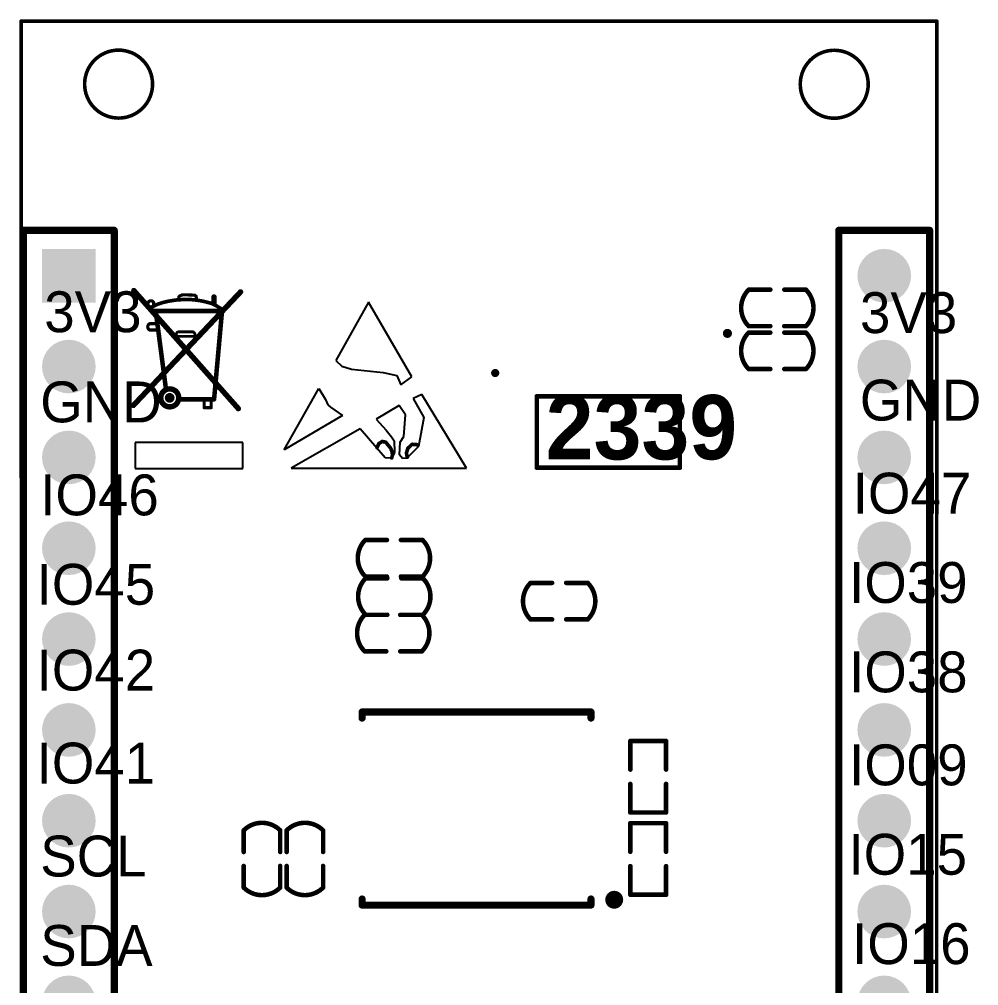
# Model space of a CAD drawing. Header units: millimetres. Extents: x -0.4 to 26.4, y -2.4 to 51.3.
# Drawn here: x -0.44 to 26.38, y 24.26 to 51.29 of the extents above; entities that cross this region are included whole.
import ezdxf

# ---------------------------------------------------------------- set-up
doc = ezdxf.new("R2010")
doc.units = ezdxf.units.MM
for name, color, linetype in [('KeepOutLayer', 6, 'Continuous'), ('MultiLayer', 9, 'Continuous'), ('PadHoleLayer', 156, 'Continuous'), ('TopOverlay', 2, 'Continuous')]:
    doc.layers.add(name, color=color, linetype=linetype)
doc.styles.add('DISPLAY FREE TFB', font='', dxfattribs={"height": 0.2})
doc.styles.add('阿里巴巴普惠体', font='', dxfattribs={"height": 0.2})
doc.styles.get('DISPLAY FREE TFB').set_extended_font_data('DISPLAY FREE TFB', bold=True)
doc.styles.get('阿里巴巴普惠体').set_extended_font_data('阿里巴巴普惠体')

# ---------------------------------------------------------------- blocks, each defined once
blk = doc.blocks.new('C0402_40')
at = {"layer": 'TopOverlay', "const_width": 0.127}
for points in [[(-0.31, -0.51, -0.414214), (-0.31, 0.51)], [(1.29, 0.51, -0.414214), (1.29, -0.51)]]:
    blk.add_lwpolyline(points, format="xyb", dxfattribs=at)
for points in [[(0.294, 0.51), (-0.31, 0.51)], [(1.29, 0.51), (0.686, 0.51)], [(0.294, -0.51), (-0.31, -0.51)], [(1.29, -0.51), (0.686, -0.51)]]:
    blk.add_lwpolyline(points, dxfattribs=at)
at = {"layer": 'TopOverlay', "const_width": 0.0635}
for points in [[(-0.342, 0.51, 1), (-0.278, 0.51, 1)], [(-0.342, 0.51, 1), (-0.278, 0.51, 1)], [(0.262, 0.51, 1), (0.326, 0.51, 1)], [(0.654, 0.51, 1), (0.718, 0.51, 1)], [(1.258, 0.51, 1), (1.322, 0.51, 1)], [(1.258, 0.51, 1), (1.322, 0.51, 1)], [(-0.342, -0.51, 1), (-0.278, -0.51, 1)], [(-0.342, -0.51, 1), (-0.278, -0.51, 1)], [(0.262, -0.51, 1), (0.326, -0.51, 1)], [(0.654, -0.51, 1), (0.718, -0.51, 1)], [(1.258, -0.51, 1), (1.322, -0.51, 1)], [(1.258, -0.51, 1), (1.322, -0.51, 1)]]:
    blk.add_lwpolyline(points, format="xyb", close=True, dxfattribs=at)
blk = doc.blocks.new('C0402_41')
at = {"layer": 'TopOverlay', "const_width": 0.127}
for points in [[(-0.31, -0.51, -0.414214), (-0.31, 0.51)], [(1.29, 0.51, -0.414214), (1.29, -0.51)]]:
    blk.add_lwpolyline(points, format="xyb", dxfattribs=at)
for points in [[(0.294, 0.51), (-0.31, 0.51)], [(1.29, 0.51), (0.686, 0.51)], [(0.294, -0.51), (-0.31, -0.51)], [(1.29, -0.51), (0.686, -0.51)]]:
    blk.add_lwpolyline(points, dxfattribs=at)
at = {"layer": 'TopOverlay', "const_width": 0.0635}
for points in [[(-0.342, 0.51, 1), (-0.278, 0.51, 1)], [(-0.342, 0.51, 1), (-0.278, 0.51, 1)], [(0.262, 0.51, 1), (0.326, 0.51, 1)], [(0.654, 0.51, 1), (0.718, 0.51, 1)], [(1.258, 0.51, 1), (1.322, 0.51, 1)], [(1.258, 0.51, 1), (1.322, 0.51, 1)], [(-0.342, -0.51, 1), (-0.278, -0.51, 1)], [(-0.342, -0.51, 1), (-0.278, -0.51, 1)], [(0.262, -0.51, 1), (0.326, -0.51, 1)], [(0.654, -0.51, 1), (0.718, -0.51, 1)], [(1.258, -0.51, 1), (1.322, -0.51, 1)], [(1.258, -0.51, 1), (1.322, -0.51, 1)]]:
    blk.add_lwpolyline(points, format="xyb", close=True, dxfattribs=at)
blk = doc.blocks.new('C0402_42')
at = {"layer": 'TopOverlay', "const_width": 0.127}
for points in [[(-0.31, -0.51, -0.414214), (-0.31, 0.51)], [(1.29, 0.51, -0.414214), (1.29, -0.51)]]:
    blk.add_lwpolyline(points, format="xyb", dxfattribs=at)
for points in [[(0.294, 0.51), (-0.31, 0.51)], [(1.29, 0.51), (0.686, 0.51)], [(0.294, -0.51), (-0.31, -0.51)], [(1.29, -0.51), (0.686, -0.51)]]:
    blk.add_lwpolyline(points, dxfattribs=at)
at = {"layer": 'TopOverlay', "const_width": 0.0635}
for points in [[(-0.342, 0.51, 1), (-0.278, 0.51, 1)], [(-0.342, 0.51, 1), (-0.278, 0.51, 1)], [(0.262, 0.51, 1), (0.326, 0.51, 1)], [(0.654, 0.51, 1), (0.718, 0.51, 1)], [(1.258, 0.51, 1), (1.322, 0.51, 1)], [(1.258, 0.51, 1), (1.322, 0.51, 1)], [(-0.342, -0.51, 1), (-0.278, -0.51, 1)], [(-0.342, -0.51, 1), (-0.278, -0.51, 1)], [(0.262, -0.51, 1), (0.326, -0.51, 1)], [(0.654, -0.51, 1), (0.718, -0.51, 1)], [(1.258, -0.51, 1), (1.322, -0.51, 1)], [(1.258, -0.51, 1), (1.322, -0.51, 1)]]:
    blk.add_lwpolyline(points, format="xyb", close=True, dxfattribs=at)
blk = doc.blocks.new('C0402_47')
at = {"layer": 'TopOverlay', "const_width": 0.127}
for points in [[(-0.31, -0.51, -0.414214), (-0.31, 0.51)], [(1.29, 0.51, -0.414214), (1.29, -0.51)]]:
    blk.add_lwpolyline(points, format="xyb", dxfattribs=at)
for points in [[(0.294, 0.51), (-0.31, 0.51)], [(1.29, 0.51), (0.686, 0.51)], [(0.294, -0.51), (-0.31, -0.51)], [(1.29, -0.51), (0.686, -0.51)]]:
    blk.add_lwpolyline(points, dxfattribs=at)
at = {"layer": 'TopOverlay', "const_width": 0.0635}
for points in [[(-0.342, 0.51, 1), (-0.278, 0.51, 1)], [(-0.342, 0.51, 1), (-0.278, 0.51, 1)], [(0.262, 0.51, 1), (0.326, 0.51, 1)], [(0.654, 0.51, 1), (0.718, 0.51, 1)], [(1.258, 0.51, 1), (1.322, 0.51, 1)], [(1.258, 0.51, 1), (1.322, 0.51, 1)], [(-0.342, -0.51, 1), (-0.278, -0.51, 1)], [(-0.342, -0.51, 1), (-0.278, -0.51, 1)], [(0.262, -0.51, 1), (0.326, -0.51, 1)], [(0.654, -0.51, 1), (0.718, -0.51, 1)], [(1.258, -0.51, 1), (1.322, -0.51, 1)], [(1.258, -0.51, 1), (1.322, -0.51, 1)]]:
    blk.add_lwpolyline(points, format="xyb", close=True, dxfattribs=at)
blk = doc.blocks.new('C0402_48')
at = {"layer": 'TopOverlay', "const_width": 0.127}
for points in [[(-0.31, -0.51, -0.414214), (-0.31, 0.51)], [(1.29, 0.51, -0.414214), (1.29, -0.51)]]:
    blk.add_lwpolyline(points, format="xyb", dxfattribs=at)
for points in [[(0.294, 0.51), (-0.31, 0.51)], [(1.29, 0.51), (0.686, 0.51)], [(0.294, -0.51), (-0.31, -0.51)], [(1.29, -0.51), (0.686, -0.51)]]:
    blk.add_lwpolyline(points, dxfattribs=at)
at = {"layer": 'TopOverlay', "const_width": 0.0635}
for points in [[(-0.342, 0.51, 1), (-0.278, 0.51, 1)], [(-0.342, 0.51, 1), (-0.278, 0.51, 1)], [(0.262, 0.51, 1), (0.326, 0.51, 1)], [(0.654, 0.51, 1), (0.718, 0.51, 1)], [(1.258, 0.51, 1), (1.322, 0.51, 1)], [(1.258, 0.51, 1), (1.322, 0.51, 1)], [(-0.342, -0.51, 1), (-0.278, -0.51, 1)], [(-0.342, -0.51, 1), (-0.278, -0.51, 1)], [(0.262, -0.51, 1), (0.326, -0.51, 1)], [(0.654, -0.51, 1), (0.718, -0.51, 1)], [(1.258, -0.51, 1), (1.322, -0.51, 1)], [(1.258, -0.51, 1), (1.322, -0.51, 1)]]:
    blk.add_lwpolyline(points, format="xyb", close=True, dxfattribs=at)
blk = doc.blocks.new('HDR1X12_77')
at = {"layer": 'MultiLayer'}
blk.add_hatch(color=9, dxfattribs=at).paths.add_polyline_path([(-0.75, 0.75), (0.75, 0.75), (0.75, -0.75), (-0.75, -0.75)])
h = blk.add_hatch(color=9, dxfattribs=at)
edge = h.paths.add_edge_path()
edge.add_arc((2.54, 0), 0.75, 0, 360)
h = blk.add_hatch(color=9, dxfattribs=at)
edge = h.paths.add_edge_path()
edge.add_arc((5.08, 0), 0.75, 0, 360)
h = blk.add_hatch(color=9, dxfattribs=at)
edge = h.paths.add_edge_path()
edge.add_arc((7.62, 0), 0.75, 0, 360)
h = blk.add_hatch(color=9, dxfattribs=at)
edge = h.paths.add_edge_path()
edge.add_arc((10.16, 0), 0.75, 0, 360)
h = blk.add_hatch(color=9, dxfattribs=at)
edge = h.paths.add_edge_path()
edge.add_arc((12.7, 0), 0.75, 0, 360)
h = blk.add_hatch(color=9, dxfattribs=at)
edge = h.paths.add_edge_path()
edge.add_arc((15.24, 0), 0.75, 0, 360)
h = blk.add_hatch(color=9, dxfattribs=at)
edge = h.paths.add_edge_path()
edge.add_arc((17.78, 0), 0.75, 0, 360)
h = blk.add_hatch(color=9, dxfattribs=at)
edge = h.paths.add_edge_path()
edge.add_arc((20.32, 0), 0.75, 0, 360)
h = blk.add_hatch(color=9, dxfattribs=at)
edge = h.paths.add_edge_path()
edge.add_arc((22.86, 0), 0.75, 0, 360)
h = blk.add_hatch(color=9, dxfattribs=at)
edge = h.paths.add_edge_path()
edge.add_arc((25.4, 0), 0.75, 0, 360)
h = blk.add_hatch(color=9, dxfattribs=at)
edge = h.paths.add_edge_path()
edge.add_arc((27.94, 0), 0.75, 0, 360)
at = {"layer": 'PadHoleLayer'}
h = blk.add_hatch(color=156, dxfattribs=at)
edge = h.paths.add_edge_path()
edge.add_arc((0, 0), 0.45, 0, 360)
h = blk.add_hatch(color=156, dxfattribs=at)
edge = h.paths.add_edge_path()
edge.add_arc((2.54, 0), 0.45, 0, 360)
h = blk.add_hatch(color=156, dxfattribs=at)
edge = h.paths.add_edge_path()
edge.add_arc((5.08, 0), 0.45, 0, 360)
h = blk.add_hatch(color=156, dxfattribs=at)
edge = h.paths.add_edge_path()
edge.add_arc((7.62, 0), 0.45, 0, 360)
h = blk.add_hatch(color=156, dxfattribs=at)
edge = h.paths.add_edge_path()
edge.add_arc((10.16, 0), 0.45, 0, 360)
h = blk.add_hatch(color=156, dxfattribs=at)
edge = h.paths.add_edge_path()
edge.add_arc((12.7, 0), 0.45, 0, 360)
h = blk.add_hatch(color=156, dxfattribs=at)
edge = h.paths.add_edge_path()
edge.add_arc((15.24, 0), 0.45, 0, 360)
h = blk.add_hatch(color=156, dxfattribs=at)
edge = h.paths.add_edge_path()
edge.add_arc((17.78, 0), 0.45, 0, 360)
h = blk.add_hatch(color=156, dxfattribs=at)
edge = h.paths.add_edge_path()
edge.add_arc((20.32, 0), 0.45, 0, 360)
h = blk.add_hatch(color=156, dxfattribs=at)
edge = h.paths.add_edge_path()
edge.add_arc((22.86, 0), 0.45, 0, 360)
h = blk.add_hatch(color=156, dxfattribs=at)
edge = h.paths.add_edge_path()
edge.add_arc((25.4, 0), 0.45, 0, 360)
h = blk.add_hatch(color=156, dxfattribs=at)
edge = h.paths.add_edge_path()
edge.add_arc((27.94, 0), 0.45, 0, 360)
at = {"layer": 'TopOverlay', "const_width": 0.2}
for points in [[(-1.27, -1.27), (-1.27, 1.27)], [(0.635, 1.27), (-1.27, 1.27)], [(30.4, 1.27), (0.635, 1.27)], [(30.4, -1.27), (30.4, 1.27)], [(30.4, -1.27), (-1.27, -1.27)]]:
    blk.add_lwpolyline(points, dxfattribs=at)
at = {"layer": 'TopOverlay', "const_width": 0.1}
for points in [[(-1.32, 1.27, 1), (-1.22, 1.27, 1)], [(-1.32, 1.27, 1), (-1.22, 1.27, 1)], [(0.585, 1.27, 1), (0.685, 1.27, 1)], [(0.585, 1.27, 1), (0.685, 1.27, 1)], [(30.35, 1.27, 1), (30.45, 1.27, 1)], [(30.35, 1.27, 1), (30.45, 1.27, 1)], [(-1.32, -1.27, 1), (-1.22, -1.27, 1)], [(-1.32, -1.27, 1), (-1.22, -1.27, 1)], [(30.35, -1.27, 1), (30.45, -1.27, 1)], [(30.35, -1.27, 1), (30.45, -1.27, 1)]]:
    blk.add_lwpolyline(points, format="xyb", close=True, dxfattribs=at)
blk = doc.blocks.new('HDR1X12_78')
at = {"layer": 'MultiLayer'}
blk.add_hatch(color=9, dxfattribs=at).paths.add_polyline_path([(-0.75, 0.75), (0.75, 0.75), (0.75, -0.75), (-0.75, -0.75)])
h = blk.add_hatch(color=9, dxfattribs=at)
edge = h.paths.add_edge_path()
edge.add_arc((2.54, 0), 0.75, 0, 360)
h = blk.add_hatch(color=9, dxfattribs=at)
edge = h.paths.add_edge_path()
edge.add_arc((5.08, 0), 0.75, 0, 360)
h = blk.add_hatch(color=9, dxfattribs=at)
edge = h.paths.add_edge_path()
edge.add_arc((7.62, 0), 0.75, 0, 360)
h = blk.add_hatch(color=9, dxfattribs=at)
edge = h.paths.add_edge_path()
edge.add_arc((10.16, 0), 0.75, 0, 360)
h = blk.add_hatch(color=9, dxfattribs=at)
edge = h.paths.add_edge_path()
edge.add_arc((12.7, 0), 0.75, 0, 360)
h = blk.add_hatch(color=9, dxfattribs=at)
edge = h.paths.add_edge_path()
edge.add_arc((15.24, 0), 0.75, 0, 360)
h = blk.add_hatch(color=9, dxfattribs=at)
edge = h.paths.add_edge_path()
edge.add_arc((17.78, 0), 0.75, 0, 360)
h = blk.add_hatch(color=9, dxfattribs=at)
edge = h.paths.add_edge_path()
edge.add_arc((20.32, 0), 0.75, 0, 360)
h = blk.add_hatch(color=9, dxfattribs=at)
edge = h.paths.add_edge_path()
edge.add_arc((22.86, 0), 0.75, 0, 360)
h = blk.add_hatch(color=9, dxfattribs=at)
edge = h.paths.add_edge_path()
edge.add_arc((25.4, 0), 0.75, 0, 360)
h = blk.add_hatch(color=9, dxfattribs=at)
edge = h.paths.add_edge_path()
edge.add_arc((27.94, 0), 0.75, 0, 360)
at = {"layer": 'PadHoleLayer'}
h = blk.add_hatch(color=156, dxfattribs=at)
edge = h.paths.add_edge_path()
edge.add_arc((0, 0), 0.45, 0, 360)
h = blk.add_hatch(color=156, dxfattribs=at)
edge = h.paths.add_edge_path()
edge.add_arc((2.54, 0), 0.45, 0, 360)
h = blk.add_hatch(color=156, dxfattribs=at)
edge = h.paths.add_edge_path()
edge.add_arc((5.08, 0), 0.45, 0, 360)
h = blk.add_hatch(color=156, dxfattribs=at)
edge = h.paths.add_edge_path()
edge.add_arc((7.62, 0), 0.45, 0, 360)
h = blk.add_hatch(color=156, dxfattribs=at)
edge = h.paths.add_edge_path()
edge.add_arc((10.16, 0), 0.45, 0, 360)
h = blk.add_hatch(color=156, dxfattribs=at)
edge = h.paths.add_edge_path()
edge.add_arc((12.7, 0), 0.45, 0, 360)
h = blk.add_hatch(color=156, dxfattribs=at)
edge = h.paths.add_edge_path()
edge.add_arc((15.24, 0), 0.45, 0, 360)
h = blk.add_hatch(color=156, dxfattribs=at)
edge = h.paths.add_edge_path()
edge.add_arc((17.78, 0), 0.45, 0, 360)
h = blk.add_hatch(color=156, dxfattribs=at)
edge = h.paths.add_edge_path()
edge.add_arc((20.32, 0), 0.45, 0, 360)
h = blk.add_hatch(color=156, dxfattribs=at)
edge = h.paths.add_edge_path()
edge.add_arc((22.86, 0), 0.45, 0, 360)
h = blk.add_hatch(color=156, dxfattribs=at)
edge = h.paths.add_edge_path()
edge.add_arc((25.4, 0), 0.45, 0, 360)
h = blk.add_hatch(color=156, dxfattribs=at)
edge = h.paths.add_edge_path()
edge.add_arc((27.94, 0), 0.45, 0, 360)
at = {"layer": 'TopOverlay', "const_width": 0.2}
for points in [[(-2.46, 1.27), (0.635, 1.27)], [(-2.46, 1.27), (-2.46, -1.27)], [(0.635, 1.27), (29.21, 1.27)], [(29.21, 1.27), (29.21, -1.27)], [(-2.46, -1.27), (29.21, -1.27)]]:
    blk.add_lwpolyline(points, dxfattribs=at)
at = {"layer": 'TopOverlay', "const_width": 0.1}
for points in [[(-2.51, 1.27, 1), (-2.41, 1.27, 1)], [(-2.51, 1.27, 1), (-2.41, 1.27, 1)], [(0.585, 1.27, 1), (0.685, 1.27, 1)], [(0.585, 1.27, 1), (0.685, 1.27, 1)], [(29.16, 1.27, 1), (29.26, 1.27, 1)], [(29.16, 1.27, 1), (29.26, 1.27, 1)], [(-2.51, -1.27, 1), (-2.41, -1.27, 1)], [(-2.51, -1.27, 1), (-2.41, -1.27, 1)], [(29.16, -1.27, 1), (29.26, -1.27, 1)], [(29.16, -1.27, 1), (29.26, -1.27, 1)]]:
    blk.add_lwpolyline(points, format="xyb", close=True, dxfattribs=at)
blk = doc.blocks.new('R0402_80')
at = {"layer": 'TopOverlay', "const_width": 0.127}
for points in [[(-0.51, 0.5), (-0.51, -0.5)], [(-0.478, 0.5), (0.29, 0.5)], [(0.69, 0.5), (1.472, 0.5)], [(1.49, 0.5), (1.49, -0.5)], [(-0.478, -0.5), (0.29, -0.5)], [(0.69, -0.5), (1.472, -0.5)]]:
    blk.add_lwpolyline(points, dxfattribs=at)
at = {"layer": 'TopOverlay', "const_width": 0.0635}
for points in [[(-0.542, 0.5, 1), (-0.478, 0.5, 1)], [(-0.51, 0.5, 1), (-0.446, 0.5, 1)], [(0.258, 0.5, 1), (0.322, 0.5, 1)], [(0.658, 0.5, 1), (0.722, 0.5, 1)], [(1.44, 0.5, 1), (1.504, 0.5, 1)], [(1.458, 0.5, 1), (1.522, 0.5, 1)], [(-0.542, -0.5, 1), (-0.478, -0.5, 1)], [(-0.51, -0.5, 1), (-0.446, -0.5, 1)], [(0.258, -0.5, 1), (0.322, -0.5, 1)], [(0.658, -0.5, 1), (0.722, -0.5, 1)], [(1.44, -0.5, 1), (1.504, -0.5, 1)], [(1.458, -0.5, 1), (1.522, -0.5, 1)]]:
    blk.add_lwpolyline(points, format="xyb", close=True, dxfattribs=at)
blk = doc.blocks.new('R0402_81')
at = {"layer": 'TopOverlay', "const_width": 0.127}
for points in [[(-0.51, 0.5), (-0.51, -0.5)], [(-0.478, 0.5), (0.29, 0.5)], [(0.69, 0.5), (1.472, 0.5)], [(1.49, 0.5), (1.49, -0.5)], [(-0.478, -0.5), (0.29, -0.5)], [(0.69, -0.5), (1.472, -0.5)]]:
    blk.add_lwpolyline(points, dxfattribs=at)
at = {"layer": 'TopOverlay', "const_width": 0.0635}
for points in [[(-0.542, 0.5, 1), (-0.478, 0.5, 1)], [(-0.51, 0.5, 1), (-0.446, 0.5, 1)], [(0.258, 0.5, 1), (0.322, 0.5, 1)], [(0.658, 0.5, 1), (0.722, 0.5, 1)], [(1.44, 0.5, 1), (1.504, 0.5, 1)], [(1.458, 0.5, 1), (1.522, 0.5, 1)], [(-0.542, -0.5, 1), (-0.478, -0.5, 1)], [(-0.51, -0.5, 1), (-0.446, -0.5, 1)], [(0.258, -0.5, 1), (0.322, -0.5, 1)], [(0.658, -0.5, 1), (0.722, -0.5, 1)], [(1.44, -0.5, 1), (1.504, -0.5, 1)], [(1.458, -0.5, 1), (1.522, -0.5, 1)]]:
    blk.add_lwpolyline(points, format="xyb", close=True, dxfattribs=at)
blk = doc.blocks.new('QFN6_5_8_89')
at = {"layer": 'TopOverlay'}
for points, const_width in [([(-3.725, 2.55, 1), (-3.975, 2.55, 1)], 0.25), ([(-3.25, 2.7, 1), (-3.15, 2.7, 1)], 0.1), ([(-3.25, 2.7, 1), (-3.15, 2.7, 1)], 0.1), ([(-0.06, 2.7, 1), (0.04, 2.7, 1)], 0.1), ([(-0.04, 2.7, 1), (0.06, 2.7, 1)], 0.1), ([(3.15, 2.7, 1), (3.25, 2.7, 1)], 0.1), ([(3.15, 2.7, 1), (3.25, 2.7, 1)], 0.1), ([(-4.038, 2.55, 1), (-3.913, 2.55, 1)], 0.125), ([(-3.787, 2.55, 1), (-3.662, 2.55, 1)], 0.125), ([(-3.25, 2.53, 1), (-3.15, 2.53, 1)], 0.1), ([(3.15, 2.53, 1), (3.25, 2.53, 1)], 0.1), ([(-3.25, -2.53, 1), (-3.15, -2.53, 1)], 0.1), ([(3.15, -2.53, 1), (3.25, -2.53, 1)], 0.1), ([(-3.25, -2.7, 1), (-3.15, -2.7, 1)], 0.1), ([(-3.25, -2.7, 1), (-3.15, -2.7, 1)], 0.1), ([(-0.06, -2.7, 1), (0.04, -2.7, 1)], 0.1), ([(-0.04, -2.7, 1), (0.06, -2.7, 1)], 0.1), ([(3.15, -2.7, 1), (3.25, -2.7, 1)], 0.1), ([(3.15, -2.7, 1), (3.25, -2.7, 1)], 0.1)]:
    blk.add_lwpolyline(points, format="xyb", close=True, dxfattribs=dict(at, const_width=const_width))
at = {"layer": 'TopOverlay', "const_width": 0.2}
for points in [[(0.01, 2.7), (-3.2, 2.7)], [(-3.2, 2.7), (-3.2, 2.53)], [(3.2, 2.7), (-0.01, 2.7)], [(3.2, 2.7), (3.2, 2.53)], [(-3.2, -2.53), (-3.2, -2.7)], [(3.2, -2.53), (3.2, -2.7)], [(0.01, -2.7), (-3.2, -2.7)], [(3.2, -2.7), (-0.01, -2.7)]]:
    blk.add_lwpolyline(points, dxfattribs=at)
blk = doc.blocks.new('C0402_103')
at = {"layer": 'TopOverlay', "const_width": 0.127}
for points in [[(-0.31, -0.51, -0.414214), (-0.31, 0.51)], [(1.29, 0.51, -0.414214), (1.29, -0.51)]]:
    blk.add_lwpolyline(points, format="xyb", dxfattribs=at)
for points in [[(0.294, 0.51), (-0.31, 0.51)], [(1.29, 0.51), (0.686, 0.51)], [(0.294, -0.51), (-0.31, -0.51)], [(1.29, -0.51), (0.686, -0.51)]]:
    blk.add_lwpolyline(points, dxfattribs=at)
at = {"layer": 'TopOverlay', "const_width": 0.0635}
for points in [[(-0.342, 0.51, 1), (-0.278, 0.51, 1)], [(-0.342, 0.51, 1), (-0.278, 0.51, 1)], [(0.262, 0.51, 1), (0.326, 0.51, 1)], [(0.654, 0.51, 1), (0.718, 0.51, 1)], [(1.258, 0.51, 1), (1.322, 0.51, 1)], [(1.258, 0.51, 1), (1.322, 0.51, 1)], [(-0.342, -0.51, 1), (-0.278, -0.51, 1)], [(-0.342, -0.51, 1), (-0.278, -0.51, 1)], [(0.262, -0.51, 1), (0.326, -0.51, 1)], [(0.654, -0.51, 1), (0.718, -0.51, 1)], [(1.258, -0.51, 1), (1.322, -0.51, 1)], [(1.258, -0.51, 1), (1.322, -0.51, 1)]]:
    blk.add_lwpolyline(points, format="xyb", close=True, dxfattribs=at)
blk = doc.blocks.new('C0402_105')
at = {"layer": 'TopOverlay', "const_width": 0.127}
for points in [[(-0.31, -0.51, -0.414214), (-0.31, 0.51)], [(1.29, 0.51, -0.414214), (1.29, -0.51)]]:
    blk.add_lwpolyline(points, format="xyb", dxfattribs=at)
for points in [[(-0.31, 0.51), (0.294, 0.51)], [(0.686, 0.51), (1.29, 0.51)], [(-0.31, -0.51), (0.294, -0.51)], [(0.686, -0.51), (1.29, -0.51)]]:
    blk.add_lwpolyline(points, dxfattribs=at)
at = {"layer": 'TopOverlay', "const_width": 0.0635}
for points in [[(-0.342, 0.51, 1), (-0.278, 0.51, 1)], [(-0.342, 0.51, 1), (-0.278, 0.51, 1)], [(0.262, 0.51, 1), (0.326, 0.51, 1)], [(0.654, 0.51, 1), (0.718, 0.51, 1)], [(1.258, 0.51, 1), (1.322, 0.51, 1)], [(1.258, 0.51, 1), (1.322, 0.51, 1)], [(-0.342, -0.51, 1), (-0.278, -0.51, 1)], [(-0.342, -0.51, 1), (-0.278, -0.51, 1)], [(0.262, -0.51, 1), (0.326, -0.51, 1)], [(0.654, -0.51, 1), (0.718, -0.51, 1)], [(1.258, -0.51, 1), (1.322, -0.51, 1)], [(1.258, -0.51, 1), (1.322, -0.51, 1)]]:
    blk.add_lwpolyline(points, format="xyb", close=True, dxfattribs=at)
blk = doc.blocks.new('C0402_106')
at = {"layer": 'TopOverlay', "const_width": 0.127}
for points in [[(-0.31, -0.51, -0.414214), (-0.31, 0.51)], [(1.29, 0.51, -0.414214), (1.29, -0.51)]]:
    blk.add_lwpolyline(points, format="xyb", dxfattribs=at)
for points in [[(-0.31, 0.51), (0.294, 0.51)], [(0.686, 0.51), (1.29, 0.51)], [(-0.31, -0.51), (0.294, -0.51)], [(0.686, -0.51), (1.29, -0.51)]]:
    blk.add_lwpolyline(points, dxfattribs=at)
at = {"layer": 'TopOverlay', "const_width": 0.0635}
for points in [[(-0.342, 0.51, 1), (-0.278, 0.51, 1)], [(-0.342, 0.51, 1), (-0.278, 0.51, 1)], [(0.262, 0.51, 1), (0.326, 0.51, 1)], [(0.654, 0.51, 1), (0.718, 0.51, 1)], [(1.258, 0.51, 1), (1.322, 0.51, 1)], [(1.258, 0.51, 1), (1.322, 0.51, 1)], [(-0.342, -0.51, 1), (-0.278, -0.51, 1)], [(-0.342, -0.51, 1), (-0.278, -0.51, 1)], [(0.262, -0.51, 1), (0.326, -0.51, 1)], [(0.654, -0.51, 1), (0.718, -0.51, 1)], [(1.258, -0.51, 1), (1.322, -0.51, 1)], [(1.258, -0.51, 1), (1.322, -0.51, 1)]]:
    blk.add_lwpolyline(points, format="xyb", close=True, dxfattribs=at)

msp = doc.modelspace()

# ---------------------------------------------------------------- hatches: boundary and pattern name
at = {"layer": 'PadHoleLayer'}
h = msp.add_hatch(color=156, dxfattribs=at)
edge = h.paths.add_edge_path()
edge.add_arc((2.22, 51.229), 0.00635, 0, 360)
h = msp.add_hatch(color=156, dxfattribs=at)
edge = h.paths.add_edge_path()
edge.add_arc((2.22, 51.229), 0.00635, 0, 360)
h = msp.add_hatch(color=156, dxfattribs=at)
edge = h.paths.add_edge_path()
edge.add_arc((2.22, 51.229), 0.00635, 0, 360)
h = msp.add_hatch(color=156, dxfattribs=at)
edge = h.paths.add_edge_path()
edge.add_arc((2.22, 51.229), 0.00635, 0, 360)
h = msp.add_hatch(color=156, dxfattribs=at)
edge = h.paths.add_edge_path()
edge.add_arc((23.223, 51.232), 0.00635, 0, 360)
h = msp.add_hatch(color=156, dxfattribs=at)
edge = h.paths.add_edge_path()
edge.add_arc((23.223, 51.232), 0.00635, 0, 360)
h = msp.add_hatch(color=156, dxfattribs=at)
edge = h.paths.add_edge_path()
edge.add_arc((23.224, 51.232), 0.00635, 0, 360)
h = msp.add_hatch(color=156, dxfattribs=at)
edge = h.paths.add_edge_path()
edge.add_arc((23.224, 51.232), 0.00635, 0, 360)
h = msp.add_hatch(color=156, dxfattribs=at)
edge = h.paths.add_edge_path()
edge.add_arc((25.212, 49.809), 0.00635, 0, 360)
h = msp.add_hatch(color=156, dxfattribs=at)
edge = h.paths.add_edge_path()
edge.add_arc((25.211, 49.809), 0.00635, 0, 360)
h = msp.add_hatch(color=156, dxfattribs=at)
edge = h.paths.add_edge_path()
edge.add_arc((25.212, 49.809), 0.00635, 0, 360)
h = msp.add_hatch(color=156, dxfattribs=at)
edge = h.paths.add_edge_path()
edge.add_arc((25.211, 49.809), 0.00635, 0, 360)

# ---------------------------------------------------------------- linework, layer by layer
at = {"layer": 'KeepOutLayer', "const_width": 0.1}
for points in [[(-0.395, 51.237), (25.199, 51.237)], [(-0.395, 51.237), (-0.374, 0.214)], [(25.199, 51.237), (25.21, 51.235)], [(25.201, 0.185), (25.21, 51.235)]]:
    msp.add_lwpolyline(points, dxfattribs=at)
at = {"layer": 'KeepOutLayer'}
for points, const_width in [([(-0.42, 51.237, 1), (-0.37, 51.237, 1)], 0.05), ([(-0.42, 51.237, 1), (-0.37, 51.237, 1)], 0.05), ([(25.174, 51.237, 1), (25.224, 51.237, 1)], 0.05), ([(25.174, 51.237, 1), (25.224, 51.237, 1)], 0.05), ([(25.185, 51.235, 1), (25.235, 51.235, 1)], 0.05), ([(25.185, 51.235, 1), (25.235, 51.235, 1)], 0.05), ([(3.281, 49.476, 1), (1.381, 49.476, 1)], 0.1), ([(23.292, 49.472, 1), (21.392, 49.472, 1)], 0.1), ([(1.356, 49.476, 1), (1.406, 49.476, 1)], 0.05), ([(3.256, 49.476, 1), (3.306, 49.476, 1)], 0.05), ([(21.367, 49.472, 1), (21.417, 49.472, 1)], 0.05), ([(23.267, 49.472, 1), (23.317, 49.472, 1)], 0.05)]:
    msp.add_lwpolyline(points, format="xyb", close=True, dxfattribs=dict(at, const_width=const_width))
at = {"layer": 'MultiLayer'}
for p, q in [((1.726, 50.214), (1.881, 50.318)), ((1.881, 50.318), (2.054, 50.389)), ((2.054, 50.389), (2.238, 50.426)), ((2.238, 50.426), (2.331, 50.426)), ((2.331, 50.426), (2.425, 50.426)), ((2.425, 50.426), (2.609, 50.389)), ((2.609, 50.389), (2.781, 50.318)), ((2.781, 50.318), (2.937, 50.214)), ((21.737, 50.21), (21.892, 50.314)), ((21.892, 50.314), (22.065, 50.385)), ((22.065, 50.385), (22.249, 50.422)), ((22.249, 50.422), (22.342, 50.422)), ((22.342, 50.422), (22.436, 50.422)), ((22.436, 50.422), (22.62, 50.385)), ((22.62, 50.385), (22.792, 50.314)), ((22.792, 50.314), (22.948, 50.21)), ((1.49, 49.926), (1.593, 50.081)), ((1.593, 50.081), (1.726, 50.214)), ((2.937, 50.214), (3.069, 50.081)), ((3.069, 50.081), (3.173, 49.926)), ((21.501, 49.922), (21.604, 50.077)), ((21.604, 50.077), (21.737, 50.21)), ((22.948, 50.21), (23.08, 50.077)), ((23.08, 50.077), (23.184, 49.922)), ((1.381, 49.569), (1.418, 49.753)), ((1.418, 49.753), (1.49, 49.926)), ((3.173, 49.926), (3.245, 49.753)), ((3.245, 49.753), (3.281, 49.569)), ((21.392, 49.565), (21.429, 49.749)), ((21.429, 49.749), (21.501, 49.922)), ((23.184, 49.922), (23.256, 49.749)), ((23.256, 49.749), (23.292, 49.565)), ((1.381, 49.476), (1.381, 49.569)), ((1.381, 49.382), (1.381, 49.476)), ((3.281, 49.569), (3.281, 49.476)), ((3.281, 49.476), (3.281, 49.382)), ((21.392, 49.472), (21.392, 49.565)), ((21.392, 49.378), (21.392, 49.472)), ((23.292, 49.565), (23.292, 49.472)), ((23.292, 49.472), (23.292, 49.378)), ((1.418, 49.199), (1.381, 49.382)), ((1.49, 49.026), (1.418, 49.199)), ((3.245, 49.199), (3.173, 49.026)), ((3.281, 49.382), (3.245, 49.199)), ((21.429, 49.195), (21.392, 49.378)), ((21.501, 49.022), (21.429, 49.195)), ((23.256, 49.195), (23.184, 49.022)), ((23.292, 49.378), (23.256, 49.195)), ((1.593, 48.87), (1.49, 49.026)), ((3.173, 49.026), (3.069, 48.87)), ((21.604, 48.866), (21.501, 49.022)), ((23.184, 49.022), (23.08, 48.866)), ((1.726, 48.738), (1.593, 48.87)), ((1.881, 48.634), (1.726, 48.738)), ((2.937, 48.738), (2.781, 48.634)), ((3.069, 48.87), (2.937, 48.738)), ((21.737, 48.734), (21.604, 48.866)), ((21.892, 48.63), (21.737, 48.734)), ((22.948, 48.734), (22.792, 48.63)), ((23.08, 48.866), (22.948, 48.734)), ((2.054, 48.562), (1.881, 48.634)), ((2.238, 48.526), (2.054, 48.562)), ((2.331, 48.526), (2.238, 48.526)), ((2.331, 48.526), (2.331, 48.526)), ((2.425, 48.526), (2.331, 48.526)), ((2.609, 48.562), (2.425, 48.526)), ((2.781, 48.634), (2.609, 48.562)), ((22.065, 48.558), (21.892, 48.63)), ((22.249, 48.522), (22.065, 48.558)), ((22.342, 48.522), (22.249, 48.522)), ((22.342, 48.522), (22.342, 48.522)), ((22.436, 48.522), (22.342, 48.522)), ((22.62, 48.558), (22.436, 48.522)), ((22.792, 48.63), (22.62, 48.558))]:
    msp.add_line(p, q, dxfattribs=at)
at = {"layer": 'TopOverlay'}
for p, q in [((9.318, 43.381), (8.401, 41.747)), ((9.318, 43.381), (9.318, 43.381)), ((10.531, 41.289), (9.318, 43.381)), ((8.401, 41.747), (8.571, 41.585)), ((8.571, 41.585), (8.845, 41.503)), ((8.845, 41.503), (9.732, 41.414)), ((9.732, 41.414), (10.109, 41.326)), ((10.109, 41.326), (10.22, 41.067)), ((10.22, 41.067), (10.531, 41.289)), ((6.963, 39.251), (7.929, 40.965)), ((7.929, 40.965), (8.113, 40.655)), ((8.113, 40.655), (8.183, 40.504)), ((10.813, 40.792), (10.57, 40.684)), ((10.57, 40.684), (10.867, 40.156)), ((10.813, 40.792), (10.813, 40.792)), ((12.061, 38.732), (10.813, 40.792)), ((8.183, 40.504), (8.254, 40.439)), ((8.254, 40.439), (8.591, 40.207)), ((10.174, 40.489), (9.535, 40.108)), ((10.351, 40.231), (10.174, 40.489)), ((8.591, 40.207), (6.963, 39.251)), ((9.535, 40.108), (9.812, 39.803)), ((10.309, 39.619), (10.351, 40.231)), ((10.867, 40.156), (10.717, 39.344)), ((9.085, 39.835), (7.155, 38.732)), ((9.781, 39.021), (9.085, 39.835)), ((9.812, 39.803), (9.963, 39.61)), ((5.803, 39.455), (2.796, 39.455)), ((2.796, 39.455), (2.796, 38.726)), ((5.803, 39.455), (5.803, 39.455)), ((5.803, 38.726), (5.803, 39.455)), ((9.963, 39.61), (10.04, 39.504)), ((10.04, 39.504), (10.044, 39.188)), ((10.189, 39.107), (10.201, 39.461)), ((10.201, 39.461), (10.309, 39.619)), ((6.963, 39.251), (6.963, 39.251)), ((10.044, 39.188), (10.023, 39.108)), ((10.717, 39.344), (10.393, 39.014)), ((9.947, 39.017), (9.781, 39.021)), ((10.023, 39.108), (9.947, 39.017)), ((10.27, 39.005), (10.189, 39.107)), ((10.393, 39.014), (10.27, 39.005)), ((2.796, 38.726), (5.803, 38.726)), ((7.155, 38.732), (12.061, 38.732))]:
    msp.add_line(p, q, dxfattribs=at)
for points, const_width in [([(2.745, 40.491), (5.74, 43.663)], 0.152), ([(2.758, 43.701), (5.679, 40.402)], 0.152), ([(4.015, 43.526), (4.043, 43.552)], 0.0889), ([(4.015, 43.45), (4.015, 43.526)], 0.0889), ([(4.043, 43.552), (4.112, 43.582)], 0.0889), ([(4.112, 43.582), (4.259, 43.582)], 0.0889), ([(4.259, 43.582), (4.465, 43.572)], 0.0889), ([(4.465, 43.572), (4.5, 43.541)], 0.0889), ([(4.5, 43.541), (4.508, 43.465)], 0.0889), ([(4.998, 43.364), (4.998, 43.521)], 0.152), ([(3.149, 43.343), (3.177, 43.397)], 0.0889), ([(3.177, 43.397), (3.213, 43.417)], 0.0889), ([(3.213, 43.417), (3.266, 43.414)], 0.0889), ([(3.24, 43.229), (3.271, 43.249)], 0.102), ([(3.271, 43.249), (3.416, 43.318)], 0.102), ([(3.266, 43.414), (3.291, 43.392)], 0.0889), ([(3.291, 43.392), (3.312, 43.369)], 0.0889), ([(3.312, 43.369), (3.314, 43.341)], 0.0889), ([(3.314, 43.287), (3.314, 43.341)], 0.0889), ([(3.416, 43.318), (3.581, 43.371)], 0.102), ([(3.581, 43.371), (3.738, 43.407)], 0.102), ([(3.738, 43.407), (3.926, 43.437)], 0.102), ([(3.926, 43.437), (4.112, 43.45)], 0.102), ([(4.112, 43.45), (4.305, 43.455)], 0.102), ([(4.305, 43.455), (4.452, 43.442)], 0.102), ([(4.452, 43.442), (4.648, 43.414)], 0.102), ([(4.648, 43.414), (4.797, 43.379)], 0.102), ([(4.797, 43.379), (4.937, 43.341)], 0.102), ([(4.937, 43.341), (5.064, 43.277)], 0.102), ([(5.064, 43.277), (5.234, 43.173)], 0.102), ([(3.324, 43.132), (5.14, 43.132)], 0.127), ([(3.373, 43.102), (3.647, 41.012)], 0.127), ([(5.001, 40.659), (5.227, 43.173)], 0.127), ([(3.205, 42.777), (3.373, 42.777)], 0.0889), ([(3.205, 42.597), (3.39, 42.597)], 0.0889), ([(4.006, 42.419), (4.409, 42.419)], 0.0762), ([(4.021, 42.548), (4.419, 42.548)], 0.0762), ([(14.026, 38.747), (14.026, 40.747)], 0.127), ([(14.026, 40.747), (18.026, 40.747)], 0.127), ([(18.026, 38.747), (18.026, 40.747)], 0.127), ([(4.091, 40.659), (5.001, 40.659)], 0.127), ([(4.724, 40.427), (4.724, 40.608)], 0.0889), ([(4.919, 40.427), (4.919, 40.6)], 0.0889), ([(4.724, 40.427), (4.919, 40.427)], 0.0889), ([(9.557, 39.308), (9.608, 39.421)], 0.102), ([(9.608, 39.421), (9.702, 39.482)], 0.102), ([(9.702, 39.482), (9.8, 39.463)], 0.102), ([(9.8, 39.463), (9.938, 39.295)], 0.102), ([(9.938, 39.295), (9.979, 39.19)], 0.102), ([(9.979, 39.19), (9.989, 39.108)], 0.102), ([(10.383, 39.169), (10.417, 39.287)], 0.102), ([(10.383, 39.169), (10.388, 39.096)], 0.102), ([(10.417, 39.287), (10.536, 39.403)], 0.102), ([(10.536, 39.403), (10.646, 39.399)], 0.102), ([(10.646, 39.399), (10.695, 39.383)], 0.102), ([(9.968, 39.022), (9.989, 39.108)], 0.102), ([(10.388, 39.096), (10.409, 39.045)], 0.102), ([(14.026, 38.747), (18.026, 38.747)], 0.127)]:
    msp.add_lwpolyline(points, dxfattribs=dict(at, const_width=const_width))
for points, const_width in [([(2.72, 43.701, 1), (2.796, 43.701, 1)], 0.0762), ([(3.993, 43.526, 1), (4.037, 43.526, 1)], 0.0445), ([(3.993, 43.526, 1), (4.037, 43.526, 1)], 0.0445), ([(4.021, 43.552, 1), (4.065, 43.552, 1)], 0.0445), ([(4.021, 43.552, 1), (4.065, 43.552, 1)], 0.0445), ([(4.089, 43.582, 1), (4.134, 43.582, 1)], 0.0445), ([(4.089, 43.582, 1), (4.134, 43.582, 1)], 0.0445), ([(4.237, 43.582, 1), (4.281, 43.582, 1)], 0.0445), ([(4.237, 43.582, 1), (4.281, 43.582, 1)], 0.0445), ([(4.443, 43.572, 1), (4.487, 43.572, 1)], 0.0445), ([(4.443, 43.572, 1), (4.487, 43.572, 1)], 0.0445), ([(4.478, 43.541, 1), (4.523, 43.541, 1)], 0.0445), ([(4.478, 43.541, 1), (4.523, 43.541, 1)], 0.0445), ([(4.486, 43.465, 1), (4.53, 43.465, 1)], 0.0445), ([(4.96, 43.521, 1), (5.036, 43.521, 1)], 0.0762), ([(5.702, 43.663, 1), (5.778, 43.663, 1)], 0.0762), ([(3.127, 43.343, 1), (3.171, 43.343, 1)], 0.0445), ([(3.155, 43.397, 1), (3.199, 43.397, 1)], 0.0445), ([(3.155, 43.397, 1), (3.199, 43.397, 1)], 0.0445), ([(3.19, 43.417, 1), (3.235, 43.417, 1)], 0.0445), ([(3.19, 43.417, 1), (3.235, 43.417, 1)], 0.0445), ([(3.215, 43.229, 1), (3.266, 43.229, 1)], 0.0508), ([(3.246, 43.249, 1), (3.296, 43.249, 1)], 0.0508), ([(3.246, 43.249, 1), (3.296, 43.249, 1)], 0.0508), ([(3.244, 43.414, 1), (3.288, 43.414, 1)], 0.0445), ([(3.244, 43.414, 1), (3.288, 43.414, 1)], 0.0445), ([(3.269, 43.392, 1), (3.313, 43.392, 1)], 0.0445), ([(3.269, 43.392, 1), (3.313, 43.392, 1)], 0.0445), ([(3.289, 43.369, 1), (3.334, 43.369, 1)], 0.0445), ([(3.289, 43.369, 1), (3.334, 43.369, 1)], 0.0445), ([(3.292, 43.341, 1), (3.336, 43.341, 1)], 0.0445), ([(3.292, 43.341, 1), (3.336, 43.341, 1)], 0.0445), ([(3.292, 43.287, 1), (3.336, 43.287, 1)], 0.0445), ([(3.39, 43.318, 1), (3.441, 43.318, 1)], 0.0508), ([(3.39, 43.318, 1), (3.441, 43.318, 1)], 0.0508), ([(3.555, 43.371, 1), (3.606, 43.371, 1)], 0.0508), ([(3.555, 43.371, 1), (3.606, 43.371, 1)], 0.0508), ([(3.713, 43.407, 1), (3.764, 43.407, 1)], 0.0508), ([(3.713, 43.407, 1), (3.764, 43.407, 1)], 0.0508), ([(3.901, 43.437, 1), (3.952, 43.437, 1)], 0.0508), ([(3.901, 43.437, 1), (3.952, 43.437, 1)], 0.0508), ([(3.993, 43.45, 1), (4.037, 43.45, 1)], 0.0445), ([(4.086, 43.45, 1), (4.137, 43.45, 1)], 0.0508), ([(4.086, 43.45, 1), (4.137, 43.45, 1)], 0.0508), ([(4.279, 43.455, 1), (4.33, 43.455, 1)], 0.0508), ([(4.279, 43.455, 1), (4.33, 43.455, 1)], 0.0508), ([(4.427, 43.442, 1), (4.477, 43.442, 1)], 0.0508), ([(4.427, 43.442, 1), (4.477, 43.442, 1)], 0.0508), ([(4.622, 43.414, 1), (4.673, 43.414, 1)], 0.0508), ([(4.622, 43.414, 1), (4.673, 43.414, 1)], 0.0508), ([(4.772, 43.379, 1), (4.823, 43.379, 1)], 0.0508), ([(4.772, 43.379, 1), (4.823, 43.379, 1)], 0.0508), ([(4.912, 43.341, 1), (4.963, 43.341, 1)], 0.0508), ([(4.912, 43.341, 1), (4.963, 43.341, 1)], 0.0508), ([(4.96, 43.364, 1), (5.036, 43.364, 1)], 0.0762), ([(5.039, 43.277, 1), (5.09, 43.277, 1)], 0.0508), ([(5.039, 43.277, 1), (5.09, 43.277, 1)], 0.0508), ([(3.293, 43.132, 1), (3.356, 43.132, 1)], 0.0635), ([(3.341, 43.102, 1), (3.404, 43.102, 1)], 0.0635), ([(5.109, 43.132, 1), (5.172, 43.132, 1)], 0.0635), ([(5.195, 43.173, 1), (5.258, 43.173, 1)], 0.0635), ([(5.209, 43.173, 1), (5.26, 43.173, 1)], 0.0508), ([(3.183, 42.777, 1), (3.227, 42.777, 1)], 0.0445), ([(3.183, 42.777, 1), (3.227, 42.777, 1)], 0.0445), ([(3.35, 42.777, 1), (3.395, 42.777, 1)], 0.0445), ([(3.183, 42.597, 1), (3.227, 42.597, 1)], 0.0445), ([(3.183, 42.597, 1), (3.227, 42.597, 1)], 0.0445), ([(3.368, 42.597, 1), (3.413, 42.597, 1)], 0.0445), ([(3.987, 42.419, 1), (4.025, 42.419, 1)], 0.0381), ([(3.987, 42.419, 1), (4.025, 42.419, 1)], 0.0381), ([(4.002, 42.548, 1), (4.04, 42.548, 1)], 0.0381), ([(4.002, 42.548, 1), (4.04, 42.548, 1)], 0.0381), ([(4.39, 42.419, 1), (4.428, 42.419, 1)], 0.0381), ([(4.39, 42.419, 1), (4.428, 42.419, 1)], 0.0381), ([(4.4, 42.548, 1), (4.438, 42.548, 1)], 0.0381), ([(4.402, 42.536, 1), (4.441, 42.536, 1)], 0.0381), ([(19.291, 42.505, 1), (19.418, 42.505, 1)], 0.127), ([(12.805, 41.397, 1), (12.919, 41.397, 1)], 0.114), ([(4.012, 40.702, 1), (3.51, 40.702, 1)], 0.152), ([(3.615, 41.012, 1), (3.679, 41.012, 1)], 0.0635), ([(3.825, 40.702, 1), (3.693, 40.702, 1)], 0.14), ([(13.994, 40.747, 1), (14.058, 40.747, 1)], 0.0635), ([(13.994, 40.747, 1), (14.058, 40.747, 1)], 0.0635), ([(17.994, 40.747, 1), (18.058, 40.747, 1)], 0.0635), ([(17.994, 40.747, 1), (18.058, 40.747, 1)], 0.0635), ([(2.707, 40.491, 1), (2.783, 40.491, 1)], 0.0762), ([(3.472, 40.702, 1), (3.548, 40.702, 1)], 0.0762), ([(3.658, 40.702, 1), (3.727, 40.702, 1)], 0.0698), ([(3.79, 40.702, 1), (3.86, 40.702, 1)], 0.0698), ([(3.974, 40.702, 1), (4.051, 40.702, 1)], 0.0762), ([(4.06, 40.659, 1), (4.123, 40.659, 1)], 0.0635), ([(4.702, 40.608, 1), (4.746, 40.608, 1)], 0.0445), ([(4.897, 40.6, 1), (4.942, 40.6, 1)], 0.0445), ([(4.969, 40.659, 1), (5.032, 40.659, 1)], 0.0635), ([(4.969, 40.659, 1), (5.032, 40.659, 1)], 0.0635), ([(4.702, 40.427, 1), (4.746, 40.427, 1)], 0.0445), ([(4.702, 40.427, 1), (4.746, 40.427, 1)], 0.0445), ([(4.897, 40.427, 1), (4.942, 40.427, 1)], 0.0445), ([(4.897, 40.427, 1), (4.942, 40.427, 1)], 0.0445), ([(5.641, 40.402, 1), (5.717, 40.402, 1)], 0.0762), ([(9.583, 39.421, 1), (9.634, 39.421, 1)], 0.0508), ([(9.583, 39.421, 1), (9.634, 39.421, 1)], 0.0508), ([(9.677, 39.482, 1), (9.727, 39.482, 1)], 0.0508), ([(9.677, 39.482, 1), (9.727, 39.482, 1)], 0.0508), ([(9.775, 39.463, 1), (9.826, 39.463, 1)], 0.0508), ([(9.775, 39.463, 1), (9.826, 39.463, 1)], 0.0508), ([(9.531, 39.308, 1), (9.582, 39.308, 1)], 0.0508), ([(9.913, 39.295, 1), (9.963, 39.295, 1)], 0.0508), ([(9.913, 39.295, 1), (9.963, 39.295, 1)], 0.0508), ([(9.954, 39.19, 1), (10.005, 39.19, 1)], 0.0508), ([(9.954, 39.19, 1), (10.005, 39.19, 1)], 0.0508), ([(10.357, 39.169, 1), (10.408, 39.169, 1)], 0.0508), ([(10.357, 39.169, 1), (10.408, 39.169, 1)], 0.0508), ([(10.391, 39.287, 1), (10.442, 39.287, 1)], 0.0508), ([(10.391, 39.287, 1), (10.442, 39.287, 1)], 0.0508), ([(10.511, 39.403, 1), (10.561, 39.403, 1)], 0.0508), ([(10.511, 39.403, 1), (10.561, 39.403, 1)], 0.0508), ([(10.62, 39.399, 1), (10.671, 39.399, 1)], 0.0508), ([(10.62, 39.399, 1), (10.671, 39.399, 1)], 0.0508), ([(10.67, 39.383, 1), (10.721, 39.383, 1)], 0.0508), ([(9.943, 39.022, 1), (9.994, 39.022, 1)], 0.0508), ([(9.964, 39.108, 1), (10.014, 39.108, 1)], 0.0508), ([(9.964, 39.108, 1), (10.014, 39.108, 1)], 0.0508), ([(10.362, 39.096, 1), (10.413, 39.096, 1)], 0.0508), ([(10.362, 39.096, 1), (10.413, 39.096, 1)], 0.0508), ([(10.384, 39.045, 1), (10.435, 39.045, 1)], 0.0508), ([(13.994, 38.747, 1), (14.058, 38.747, 1)], 0.0635), ([(13.994, 38.747, 1), (14.058, 38.747, 1)], 0.0635), ([(17.994, 38.747, 1), (18.058, 38.747, 1)], 0.0635), ([(17.994, 38.747, 1), (18.058, 38.747, 1)], 0.0635)]:
    msp.add_lwpolyline(points, format="xyb", close=True, dxfattribs=dict(at, const_width=const_width))
for points, const_width in [([(3.205, 42.597, -0.654382), (3.205, 42.777)], 0.0889), ([(4.006, 42.419, -1.05747), (4.021, 42.548)], 0.0762), ([(4.422, 42.536, -0.869287), (4.409, 42.419)], 0.0762)]:
    msp.add_lwpolyline(points, format="xyb", dxfattribs=dict(at, const_width=const_width))

# ---------------------------------------------------------------- block references
for name, p, rotation in [('HDR1X12_77', (0.94, 44.117), 270), ('HDR1X12_78', (23.74, 16.177), 90), ('C0402_40', (10.52, 36.217), 180), ('C0402_41', (10.53, 35.146), 180), ('C0402_103', (15.14, 35.017), 180), ('C0402_42', (10.501, 34.123), 180), ('QFN6_5_8_89', (12.34, 29.217), 180), ('R0402_81', (17.14, 29.617), 90), ('C0402_48', (6.34, 28.297), 270), ('C0402_47', (7.54, 28.297), 270), ('R0402_80', (17.14, 27.317), 90)]:
    msp.add_blockref(name, p, dxfattribs=dict(rotation=rotation))
for name, p in [('C0402_106', (20.26, 43.217)), ('C0402_105', (20.26, 42.017))]:
    msp.add_blockref(name, p)

# ---------------------------------------------------------------- texts
for s, height, style, p in [('3V3', 1.143, '阿里巴巴普惠体', (0.253, 42.538)), ('3V3', 1.143, '阿里巴巴普惠体', (23.062, 42.513)), ('GND', 1.143, '阿里巴巴普惠体', (0.14, 40.017)), ('GND', 1.143, '阿里巴巴普惠体', (23.058, 40.067)), ('2339', 1.8, 'DISPLAY FREE TFB', (14.274, 38.982)), ('IO46', 1.143, '阿里巴巴普惠体', (0.14, 37.417)), ('IO47', 1.143, '阿里巴巴普惠体', (22.86, 37.465)), ('IO45', 1.143, '阿里巴巴普惠体', (0.04, 34.917)), ('IO39', 1.143, '阿里巴巴普惠体', (22.757, 34.967)), ('IO42', 1.143, '阿里巴巴普惠体', (0.04, 32.517)), ('IO38', 1.143, '阿里巴巴普惠体', (22.757, 32.467)), ('IO41', 1.143, '阿里巴巴普惠体', (0.04, 29.917)), ('IO09', 1.143, '阿里巴巴普惠体', (22.757, 29.867)), ('SCL', 1.143, '阿里巴巴普惠体', (0.14, 27.317)), ('IO15', 1.143, '阿里巴巴普惠体', (22.741, 27.367)), ('SDA', 1.143, '阿里巴巴普惠体', (0.14, 24.817)), ('IO16', 1.143, '阿里巴巴普惠体', (22.841, 24.867))]:
    msp.add_text(s, height=height, rotation=360, dxfattribs=dict(at, style=style)).set_placement(p)

doc.saveas('drawing.dxf')
